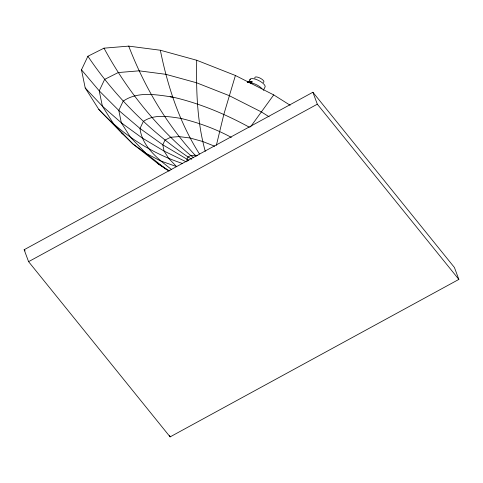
<?xml version="1.0" encoding="UTF-8"?>
<svg xmlns="http://www.w3.org/2000/svg" width="483" height="483" viewBox="0 0 483 483"><rect width="100%" height="100%" fill="white"/><g stroke="black" fill="none" stroke-linecap="round" stroke-linejoin="round"><path stroke-width="0.72" d="M262.094 88.806A8.44 2.946 27.1 0 0 253.587 83.511L251.734 83.01L251.74 81.337L247.29 82.086L251.74 81.337M169.014 171.079L158.213 163.87L132.903 143.952L121.372 132.734L98.81 109.412L85.207 87.954L81.482 69.824L87.894 56.251L104.008 48.167L128.719 46.114L160.344 50.244L196.732 60.26C196.08 90.762 197.088 121.758 205.251 151.33M250.254 83.299L251.734 83.01L251.963 81.386L247.525 82.17M216.378 145.292L223.852 114.302L235.408 75.493L196.732 60.26M248.697 82.158L250.236 79.14M263.35 90.357L264.895 87.338A8.44 2.946 27.1 0 0 255.749 79.284L253.895 78.789A8.44 2.946 27.1 0 0 249.934 79.852M290.132 105.234L273.722 94.903L250.454 126.957M24.15 249.729L312.887 92.253L454.412 267.467L458.85 279.409L170.113 436.886L28.588 261.665L24.15 249.729L25.098 250.9M28.588 261.665L317.325 104.189L458.85 279.409M247.519 82.249L251.963 81.386M251.734 83.01L250.254 83.275L251.734 83.01A8.44 2.946 27.1 0 0 250.623 82.847M197.843 155.562L195.096 155.2L190.809 155.556L188.008 156.963L186.897 159.318L187.283 161.207M170.131 96.745L172.805 97.3M182.157 163.375C150.406 152.767 121.535 133.978 98.81 109.412M169.907 170.777L166.478 169.479L146.011 153.377L132.903 143.952L113.861 124.264L102.372 106.151L85.207 87.954M214.712 146.228L202.667 141.483L190.067 138.011L179.121 136.586L170.565 137.293L164.993 140.094L162.771 144.791L164.063 151.07L168.772 158.496L176.579 166.569L160.604 160.93L146.011 153.377L130.615 137.456L121.33 122.809L102.372 106.151L99.226 90.846L81.482 69.824M186.203 161.817L164.063 151.07L141.936 137.818L121.33 122.809L118.788 110.432L99.226 90.846L104.642 79.387L118.244 72.559L139.104 70.826L165.808 74.31L196.533 82.768L229.177 95.628L261.526 112.014L269.146 116.814M188.865 160.302L162.771 144.791L140.016 128.46L118.788 110.432L123.165 101.17C137.727 91.039 156.263 94.704 172.618 97.065C199.545 103.253 225.144 113.976 249.337 127.21M235.408 75.493L273.722 94.903M231.333 137.395C215.424 128.762 198.296 122.585 180.72 118.353C168.356 116.566 154.343 113.795 143.324 121.456L140.016 128.46C142.056 146.645 158.044 158.847 171.441 169.461M191.775 159.293L188.008 156.963C148.619 130.12 114.507 95.791 87.894 56.251M166.466 169.068L158.213 163.87L157.235 162.795M193.755 157.814L190.809 155.556C155.321 125.725 126.045 88.902 104.008 48.167M121.372 132.734L123.135 134.123M196.176 156.257L195.096 155.2C165.965 123.696 144.091 86.059 128.719 46.114M199.467 153.999C179.495 122.513 167.667 86.608 160.344 50.244M312.887 92.253L317.325 104.189M169.587 435.479L170.113 436.886M254.903 78.222A5.065 1.769 27.1 0 1 260.12 78.119A5.065 1.769 27.1 0 1 263.247 82.448"/></g></svg>
